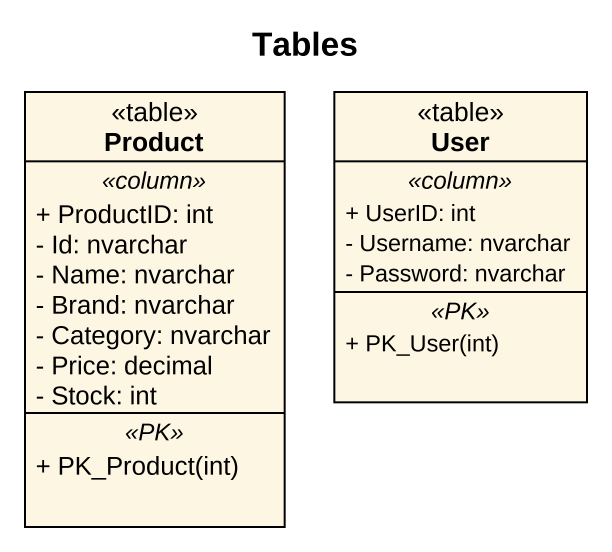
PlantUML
@startuml
title Tables
hide circle
hide empty members
skinparam classAttributeIconSize 0
class Product <<table>> {
  .. <<column>> ..
  + ProductID: int
  - Id: nvarchar
  - Name: nvarchar
  - Brand: nvarchar
  - Category: nvarchar
  - Price: decimal
  - Stock: int
  .. <<PK>> ..
  + PK_Product(int)
}
class User <<table>> {
  .. <<column>> ..
  + UserID: int
  - Username: nvarchar
  - Password: nvarchar
  .. <<PK>> ..
  + PK_User(int)
}
@enduml
